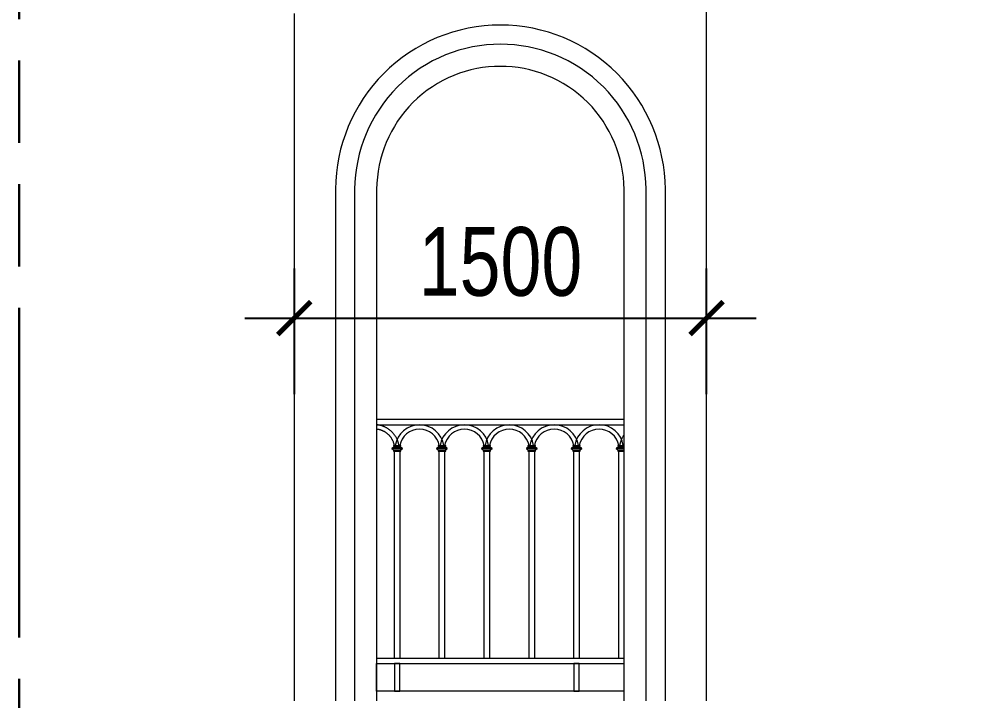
# Model space of a CAD drawing. Header units: millimetres. Extents: x -78046 to 260989, y -99288 to 158505.
# Drawn here: x 235063 to 238567, y -62981 to -60502 of the extents above; entities that cross this region are included whole.
import ezdxf
from ezdxf.xclip import XClip

# ---------------------------------------------------------------- set-up
doc = ezdxf.new("R2010")
doc.units = ezdxf.units.MM
doc.header["$LTSCALE"] = 100
doc.header["$XCLIPFRAME"] = 0
doc.header["$PDMODE"] = 98
doc.linetypes.add('ACAD_ISO09W100', pattern=[45, 24, -3, 6, -3, 6, -3])
doc.layers.get('Defpoints').update_dxf_attribs({"lineweight": 13})
for name, color, linetype, lineweight in [('-HATCH', 8, 'Continuous', 5), ('-LINE1', 7, 'Continuous', 18), ('ranh gioi lo dat', 240, 'ACAD_ISO09W100', 30)]:
    doc.layers.add(name, color=color, linetype=linetype, lineweight=lineweight)
doc.styles.add('AVANH', font='VHAVAN_2.TTF', dxfattribs={"width": 0.8})
doc.dimstyles.new('C_100A3', dxfattribs={"dimscale": 100, "dimtxt": 2.5, "dimasz": 1.2, "dimexe": 1.8, "dimexo": 0, "dimgap": 0.75, "dimtad": 1, "dimdec": 0, "dimzin": 0, "dimdsep": 46, "dimtxsty": 'AVANH', "dimblk": 'ARCHTICK', "dimcen": 0, "dimdle": 1.8, "dimclrd": 256, "dimclre": 256, "dimclrt": 7, "dimadec": 0, "dimazin": 0, "dimtfac": 0.0001, "dimtdec": 0, "dimtix": 1, "dimtmove": 2, "dimatfit": 3, "dimldrblk": 'ARCHTICK', "dimfxl": 1.8, "dimtolj": 1, "dimtzin": 0, "dimarcsym": 0})

# ---------------------------------------------------------------- blocks, each defined once
blk = doc.blocks.new('lancan')
for p, q in [((-1.1, 988.8), (6547.2, 988.8)), ((-1.1, 968.8), (6547.2, 968.8)), ((651.2, 889), (643, 884)), ((643, 884), (643, 882)), ((652.8, 884), (643, 884)), ((643, 882), (651.2, 876.9)), ((652.8, 882), (643, 882)), ((648.8, 893), (648.8, 891)), ((648.8, 893), (652.8, 893)), ((648.8, 891), (651.2, 891)), ((651.2, 891), (651.2, 889)), ((651.2, 891), (652.8, 891)), ((651.2, 889), (673.6, 889)), ((651.2, 876.9), (651.2, 874.9)), ((651.2, 876.9), (673.6, 876.9)), ((652.8, 893), (672, 893)), ((672, 891), (652.8, 891)), ((652.8, 882), (652.8, 884)), ((652.8, 884), (672, 884)), ((652.8, 882), (672, 882)), ((672, 893), (676, 893)), ((672, 891), (673.6, 891)), ((672, 884), (672, 882)), ((672, 884), (681.8, 884)), ((672, 882), (681.8, 882)), ((673.6, 889), (673.6, 891)), ((673.6, 891), (676, 891)), ((681.8, 884), (673.6, 889)), ((673.6, 876.9), (681.8, 882)), ((673.6, 874.9), (673.6, 876.9)), ((676, 891), (676, 893)), ((681.8, 882), (681.8, 884)), ((814.4, 889), (806.2, 884)), ((806.2, 884), (806.2, 882)), ((816, 884), (806.2, 884)), ((806.2, 882), (814.4, 876.9)), ((816, 882), (806.2, 882)), ((812, 893), (812, 891)), ((812, 893), (816, 893)), ((812, 891), (814.4, 891)), ((814.4, 891), (814.4, 889)), ((814.4, 891), (816, 891)), ((814.4, 889), (836.8, 889)), ((814.4, 876.9), (814.4, 874.9)), ((814.4, 876.9), (836.8, 876.9)), ((816, 893), (835.2, 893)), ((835.2, 891), (816, 891)), ((816, 882), (816, 884)), ((816, 884), (835.2, 884)), ((816, 882), (835.2, 882)), ((835.2, 893), (839.2, 893)), ((835.2, 891), (836.8, 891)), ((835.2, 884), (835.2, 882)), ((835.2, 884), (845, 884)), ((835.2, 882), (845, 882)), ((836.8, 889), (836.8, 891)), ((836.8, 891), (839.2, 891)), ((845, 884), (836.8, 889)), ((836.8, 876.9), (845, 882)), ((836.8, 874.9), (836.8, 876.9)), ((839.2, 891), (839.2, 893)), ((845, 882), (845, 884)), ((977.6, 889), (969.4, 884)), ((969.4, 884), (969.4, 882)), ((979.2, 884), (969.4, 884)), ((969.4, 882), (977.6, 876.9)), ((979.2, 882), (969.4, 882)), ((975.2, 893), (975.2, 891)), ((975.2, 893), (979.2, 893)), ((975.2, 891), (977.6, 891)), ((977.6, 891), (977.6, 889)), ((977.6, 891), (979.2, 891)), ((977.6, 889), (1000, 889)), ((977.6, 876.9), (977.6, 874.9)), ((977.6, 876.9), (1000, 876.9)), ((979.2, 893), (998.4, 893)), ((998.4, 891), (979.2, 891)), ((979.2, 882), (979.2, 884)), ((979.2, 884), (998.4, 884)), ((979.2, 882), (998.4, 882)), ((998.4, 893), (1002.4, 893)), ((998.4, 891), (1000, 891)), ((998.4, 884), (998.4, 882)), ((998.4, 884), (1008.2, 884)), ((998.4, 882), (1008.2, 882)), ((1000, 889), (1000, 891)), ((1000, 891), (1002.4, 891)), ((1008.2, 884), (1000, 889)), ((1000, 876.9), (1008.2, 882)), ((1000, 874.9), (1000, 876.9)), ((1002.4, 891), (1002.4, 893)), ((1008.2, 882), (1008.2, 884)), ((1140.8, 889), (1132.6, 884)), ((1132.6, 884), (1132.6, 882)), ((1142.4, 884), (1132.6, 884)), ((1132.6, 882), (1140.8, 876.9)), ((1142.4, 882), (1132.6, 882)), ((1138.4, 893), (1138.4, 891)), ((1138.4, 893), (1142.4, 893)), ((1138.4, 891), (1140.8, 891)), ((1140.8, 891), (1140.8, 889)), ((1140.8, 891), (1142.4, 891)), ((1140.8, 889), (1163.2, 889)), ((1140.8, 876.9), (1140.8, 874.9)), ((1140.8, 876.9), (1163.2, 876.9)), ((1142.4, 893), (1161.6, 893)), ((1161.6, 891), (1142.4, 891)), ((1142.4, 882), (1142.4, 884)), ((1142.4, 884), (1161.6, 884)), ((1142.4, 882), (1161.6, 882)), ((1161.6, 893), (1165.6, 893)), ((1161.6, 891), (1163.2, 891)), ((1161.6, 884), (1161.6, 882)), ((1161.6, 884), (1171.4, 884)), ((1161.6, 882), (1171.4, 882)), ((1163.2, 889), (1163.2, 891)), ((1163.2, 891), (1165.6, 891)), ((1171.4, 884), (1163.2, 889)), ((1163.2, 876.9), (1171.4, 882)), ((1163.2, 874.9), (1163.2, 876.9)), ((1165.6, 891), (1165.6, 893)), ((1171.4, 882), (1171.4, 884)), ((1304, 889), (1295.8, 884)), ((1295.8, 884), (1295.8, 882)), ((1305.6, 884), (1295.8, 884)), ((1295.8, 882), (1304, 876.9)), ((1305.6, 882), (1295.8, 882)), ((1301.6, 893), (1301.6, 891)), ((1301.6, 893), (1305.6, 893)), ((1301.6, 891), (1304, 891)), ((1304, 891), (1304, 889)), ((1304, 891), (1305.6, 891)), ((1304, 889), (1326.4, 889)), ((1304, 876.9), (1304, 874.9)), ((1304, 876.9), (1326.4, 876.9)), ((1305.6, 893), (1324.8, 893)), ((1324.8, 891), (1305.6, 891)), ((1305.6, 882), (1305.6, 884)), ((1305.6, 884), (1324.8, 884)), ((1305.6, 882), (1324.8, 882)), ((1324.8, 893), (1328.8, 893)), ((1324.8, 891), (1326.4, 891)), ((1324.8, 884), (1324.8, 882)), ((1324.8, 884), (1334.6, 884)), ((1324.8, 882), (1334.6, 882)), ((1326.4, 889), (1326.4, 891)), ((1326.4, 891), (1328.8, 891)), ((1334.6, 884), (1326.4, 889)), ((1326.4, 876.9), (1334.6, 882)), ((1326.4, 874.9), (1326.4, 876.9)), ((1328.8, 891), (1328.8, 893)), ((1334.6, 882), (1334.6, 884)), ((1467.2, 889), (1459, 884)), ((1459, 884), (1459, 882)), ((1468.8, 884), (1459, 884)), ((1459, 882), (1467.2, 876.9)), ((1468.8, 882), (1459, 882)), ((1464.8, 893), (1464.8, 891)), ((1464.8, 893), (1468.8, 893)), ((1464.8, 891), (1467.2, 891)), ((1467.2, 891), (1467.2, 889)), ((1467.2, 891), (1468.8, 891)), ((1467.2, 889), (1489.6, 889)), ((1467.2, 876.9), (1467.2, 874.9)), ((1467.2, 876.9), (1489.6, 876.9)), ((1468.8, 893), (1488, 893)), ((1488, 891), (1468.8, 891)), ((1468.8, 882), (1468.8, 884)), ((1468.8, 884), (1488, 884)), ((1468.8, 882), (1488, 882)), ((1488, 893), (1492, 893)), ((1488, 891), (1489.6, 891)), ((1488, 884), (1488, 882)), ((1488, 884), (1497.8, 884)), ((1488, 882), (1497.8, 882)), ((648.8, 874.9), (648.8, 872.9)), ((648.8, 874.9), (651.2, 874.9)), ((648.8, 872.9), (652.8, 872.9)), ((651.2, 874.9), (652.8, 874.9)), ((672, 874.9), (652.8, 874.9)), ((652.8, 120), (652.8, 872.9)), ((652.8, 872.9), (672, 872.9)), ((672, 874.9), (673.6, 874.9)), ((672, 872.9), (672, 120)), ((672, 872.9), (676, 872.9)), ((673.6, 874.9), (676, 874.9)), ((676, 872.9), (676, 874.9)), ((812, 874.9), (812, 872.9)), ((812, 874.9), (814.4, 874.9)), ((812, 872.9), (816, 872.9)), ((814.4, 874.9), (816, 874.9)), ((835.2, 874.9), (816, 874.9)), ((816, 120), (816, 872.9)), ((816, 872.9), (835.2, 872.9)), ((835.2, 874.9), (836.8, 874.9)), ((835.2, 872.9), (835.2, 120)), ((835.2, 872.9), (839.2, 872.9)), ((836.8, 874.9), (839.2, 874.9)), ((839.2, 872.9), (839.2, 874.9)), ((975.2, 874.9), (975.2, 872.9)), ((975.2, 874.9), (977.6, 874.9)), ((975.2, 872.9), (979.2, 872.9)), ((977.6, 874.9), (979.2, 874.9)), ((998.4, 874.9), (979.2, 874.9)), ((979.2, 120), (979.2, 872.9)), ((979.2, 872.9), (998.4, 872.9)), ((998.4, 874.9), (1000, 874.9)), ((998.4, 872.9), (998.4, 120)), ((998.4, 872.9), (1002.4, 872.9)), ((1000, 874.9), (1002.4, 874.9)), ((1002.4, 872.9), (1002.4, 874.9)), ((1138.4, 874.9), (1138.4, 872.9)), ((1138.4, 874.9), (1140.8, 874.9)), ((1138.4, 872.9), (1142.4, 872.9)), ((1140.8, 874.9), (1142.4, 874.9)), ((1161.6, 874.9), (1142.4, 874.9)), ((1142.4, 120), (1142.4, 872.9)), ((1142.4, 872.9), (1161.6, 872.9)), ((1161.6, 874.9), (1163.2, 874.9)), ((1161.6, 872.9), (1161.6, 120)), ((1161.6, 872.9), (1165.6, 872.9)), ((1163.2, 874.9), (1165.6, 874.9)), ((1165.6, 872.9), (1165.6, 874.9)), ((1301.6, 874.9), (1301.6, 872.9)), ((1301.6, 874.9), (1304, 874.9)), ((1301.6, 872.9), (1305.6, 872.9)), ((1304, 874.9), (1305.6, 874.9)), ((1324.8, 874.9), (1305.6, 874.9)), ((1305.6, 120), (1305.6, 872.9)), ((1305.6, 872.9), (1324.8, 872.9)), ((1324.8, 874.9), (1326.4, 874.9)), ((1324.8, 872.9), (1324.8, 120)), ((1324.8, 872.9), (1328.8, 872.9)), ((1326.4, 874.9), (1328.8, 874.9)), ((1328.8, 872.9), (1328.8, 874.9)), ((1464.8, 874.9), (1464.8, 872.9)), ((1464.8, 874.9), (1467.2, 874.9)), ((1464.8, 872.9), (1468.8, 872.9)), ((1467.2, 874.9), (1468.8, 874.9)), ((1488, 874.9), (1468.8, 874.9)), ((1468.8, 120), (1468.8, 872.9)), ((1468.8, 872.9), (1488, 872.9)), ((1488, 874.9), (1489.6, 874.9)), ((1488, 872.9), (1488, 120)), ((1488, 872.9), (1492, 872.9)), ((-1.1, 120), (6547.2, 120)), ((-1.1, 100), (6547.2, 100))]:
    blk.add_line(p, q)
for points in [[(672, 100), (652.8, 100), (652.8, 0), (672, 0)], [(1324.8, 100), (1305.6, 100), (1305.6, 0), (1324.8, 0)]]:
    blk.add_lwpolyline(points, close=True)
for centre, radius, start, end in [((580.8, 879.7), 89.2, 8.5304, 171.4696), ((580.8, 879.7), 73.2, 10.4137, 169.5863), ((744, 879.7), 89.2, 8.5304, 171.4696), ((744, 879.7), 73.2, 10.4137, 169.5863), ((907.2, 879.7), 89.2, 8.5304, 171.4696), ((907.2, 879.7), 73.2, 10.4137, 169.5863), ((1070.4, 879.7), 89.2, 8.5304, 171.4696), ((1070.4, 879.7), 73.2, 10.4137, 169.5863), ((1233.6, 879.7), 89.2, 8.5304, 171.4696), ((1233.6, 879.7), 73.2, 10.4137, 169.5863), ((1396.8, 879.8), 89.2, 8.5304, 171.4696), ((1396.8, 879.8), 73.2, 10.4137, 169.5863), ((1560, 879.8), 89.2, 8.5304, 171.4696), ((1560, 879.8), 73.2, 10.4137, 169.5863)]:
    blk.add_arc(centre, radius, start, end)
blk = doc.blocks.new('_ARCHTICK')
at = {"const_width": 0.15}
blk.add_lwpolyline([(-0.5, -0.5), (0.5, 0.5)], dxfattribs=at)
blk = doc.blocks.new('*D259')
at = {"layer": 'Defpoints', "lineweight": -2, "transparency": 16777216}
for p, q in [((236063.7, -61865.9), (236063.7, -61409)), ((237563.3, -61865.8), (237563.3, -61409)), ((235883.7, -61589), (237743.3, -61589))]:
    blk.add_line(p, q, dxfattribs=at)
at = {"layer": 'Defpoints', "color": 0, "transparency": 16777216}
for p in [(237563.3, -61589), (236063.7, -61865.9), (237563.3, -61865.8)]:
    blk.add_point(p, dxfattribs=at)
at = {"layer": 'Defpoints', "lineweight": -2, "transparency": 16777216, "xscale": 120, "yscale": 120, "zscale": 120, "rotation": 180}
blk.add_blockref('_ARCHTICK', (236063.7, -61589), dxfattribs=at)
at = {"layer": 'Defpoints', "lineweight": -2, "transparency": 16777216, "xscale": 120, "yscale": 120, "zscale": 120}
blk.add_blockref('_ARCHTICK', (237563.3, -61589), dxfattribs=at)
at = {"layer": 'Defpoints', "color": 7, "transparency": 16777216, "insert": (236813.5, -61384.7), "char_height": 250, "attachment_point": 5, "style": 'AVANH'}
blk.add_mtext('\\A1;1500', dxfattribs=at)

msp = doc.modelspace()

# ---------------------------------------------------------------- linework, layer by layer
at = {"layer": '-HATCH'}
msp.add_line((236363, -62946.1), (236363, -62846.1), dxfattribs=at)
msp.add_lwpolyline([(237343, -62981), (237343, -61120.4, 0.195062), (237187.8, -60748.3, 0.414039), (236438.3, -60748.3, 0.195064), (236283, -61120.4), (236283, -62981)], format="xyb", dxfattribs=at)
at = {"layer": '-LINE1', "color": 0, "lineweight": 20}
for p, q in [((237563.3, -62981.3), (237563.3, -56581.1)), ((236063.7, -62981.1), (236063.7, -60480.7)), ((237263, -62946.1), (237263, -62846.1)), ((237263, -62946.1), (236363, -62946.1))]:
    msp.add_line(p, q, dxfattribs=at)
for points in [[(237413, -62981), (237413, -61120, 0.195294), (237237.4, -60698.9, 0.414214), (236388.7, -60698.9, 0.195295), (236213, -61120), (236213, -62981)], [(237263, -62981), (237263, -61120.8, 0.194728), (237131.1, -60804.8, 0.413774), (236495, -60804.8, 0.194729), (236363, -61120.8), (236363, -62981)]]:
    msp.add_lwpolyline(points, format="xyb", dxfattribs=at)
at = {"layer": 'ranh gioi lo dat', "ltscale": 0.5}
msp.add_line((235063.2, -69501.7), (235063.2, -48518.2), dxfattribs=at)

# ---------------------------------------------------------------- block references
at = {"layer": '-HATCH'}
ref = msp.add_blockref('lancan', (235775, -62946.1), dxfattribs=at)
XClip(ref).set_block_clipping_path([(587.9949832604, -0.0179946511), (1487.9949832603, 1034.1774928608)])

# ---------------------------------------------------------------- dimensions: what is measured, and where the dimension line sits
at = {"layer": 'Defpoints', "color": 2}
dim = msp.add_linear_dim(base=(237563.3, -61589), p1=(236063.7, -61865.9), p2=(237563.3, -61865.8), dimstyle='C_100A3', dxfattribs=at)
dim.commit()
dim.dimension.update_dxf_attribs({"geometry": '*D259', "text_midpoint": (236813.5, -61384.7)})

doc.saveas('drawing.dxf')
